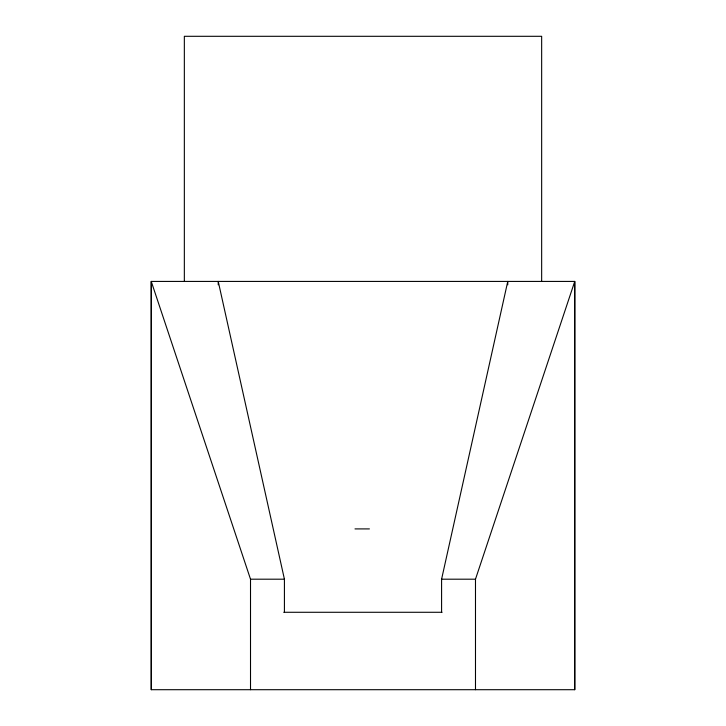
<?xml version="1.0" encoding="UTF-8"?>
<svg xmlns="http://www.w3.org/2000/svg" width="726" height="726" viewBox="0 0 726 726"><rect width="100%" height="100%" fill="white"/><g stroke="black" fill="none" stroke-linecap="round" stroke-linejoin="round"><path stroke-width="1.09" d="M151.253 689.7L151.253 281.425L574.747 281.425L574.747 689.7L151.253 689.7L151.253 281.425L250.515 579.194L250.515 689.7M475.485 689.7L475.485 579.194L574.747 281.425L574.747 689.7M441.589 612.281L441.589 579.194L507.764 281.425L507.764 284.828M354.987 528.909L369.416 528.909M250.515 579.194L284.42 579.194L284.42 612.281M441.589 579.194L475.485 579.194M283.73 612.281L442.07 612.281M284.42 579.194L218.236 281.425L218.236 284.828M541.66 281.425L541.66 36.3L184.34 36.3L184.34 281.425"/></g></svg>
